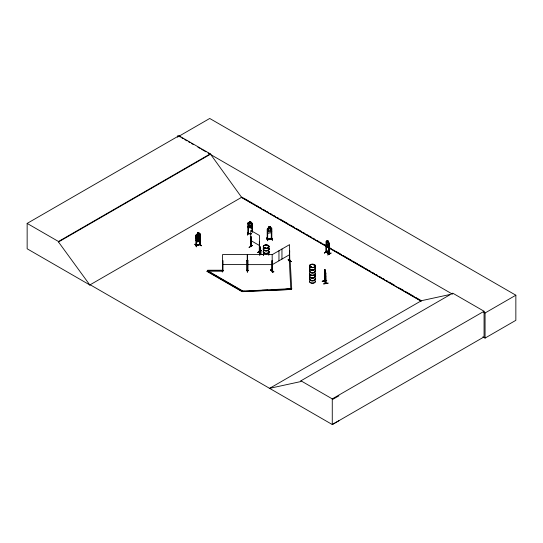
<?xml version="1.0" encoding="UTF-8"?>
<svg xmlns="http://www.w3.org/2000/svg" width="543" height="543" viewBox="0 0 543 543"><rect width="100%" height="100%" fill="white"/><g stroke="black" fill="none" stroke-linecap="round" stroke-linejoin="round"><path stroke-width="0.81" d="M324.605 275.097L325.583 277.093L325.766 276.102M252.38 245.545L249.142 247.269M247.9 223.058L248.334 222.603L251.837 222.854L252.366 223.329L252.352 232.479M248.361 227.551L251.843 227.87L252.366 226.648L251.809 227.829L248.314 227.619L247.907 226.322M249.352 222.705L249.359 221.442L250.859 221.551L250.805 227.795M248.307 223.709L247.873 223.77L248.307 223.709L248.334 233.85L247.859 233.341M247.54 235.092L248.131 232.241L247.54 234.881M247.866 233.843L247.913 233.354M248.273 233.857L247.886 233.829L251.205 233.972M248.26 233.375L251.185 233.802M251.959 223.981L252.373 224.015L251.959 223.981L251.938 231.61M264.936 247.662L265.065 247.723M267.787 245.945L267.848 245.843M311.193 266.973L310.61 266.749M311.356 266.993L310.562 267.007M313.942 265.093L314.268 265.194M314.024 264.909L313.983 265.12M325.861 282.991C325.427 285.496 322.963 275.763 325.936 283.595L325.651 273.319L325.922 273.523M325.63 282.971L324.639 281.064M325.63 283.337L325.82 282.978M273.652 271.921C271.799 269.179 267.305 269.152 273.672 271.887M273.815 271.778L270.509 269.946L273.835 271.819M329.214 246.556L328.848 247.622L329.214 246.603M196.566 235.845L196.091 237.135L196.518 235.784L199.885 235.126L200.326 236.266M199.77 238.52L200.245 237.223M200.313 237.25L199.824 238.581L196.464 239.259L196.023 238.119M271.778 231.461L271.269 232.757L267.801 233.205L267.332 232.004L267.835 233.157M195.107 244.262L196.675 246.8L194.93 244.302M195.12 244.099L196.675 246.8L195.086 244.269M266.694 238.126L267.747 240.753L266.735 237.943M271.724 238.458C270.258 239.11 266.375 238.296 267.672 239.456L267.679 229.302L267.271 229.356L267.258 239.497L271.717 238.92L271.765 228.114L270.299 227.897M267.224 239.409L271.724 238.825M222.494 269.369L222.311 272.07L222.535 269.403M247.499 271.9L247.303 269.376M329.099 253.812L325.99 252.217L326.2 251.769M326.424 242.259L326.302 252.393L326.153 251.769M327.103 240.44L328.108 241.017L328.644 242.972L328.644 245.28L328.108 245.959L327.103 245.382L326.574 244.085L326.574 241.778C327.008 240.8 326.099 241.581 328.854 242.64L329.248 254.063L329.146 253.676M271.731 270.346L272.62 270.353L271.704 270.455M272.572 260.681L272.247 270.916L272.62 270.719L272.464 260.613L271.751 260.688L271.799 270.848L271.765 270.468M289.724 260.844L289.568 244.635L272.172 254.681M200.292 244.336C199.233 244.431 200.666 244.072 200.218 244.75L200.292 233.904L199.79 233.571L196.464 234.243L196.023 234.807L196.03 240.434L197.523 240.556L197.523 241.791M199.804 244.71L199.804 234.657L200.245 234.671L199.851 234.746M259.398 247.384L259.853 247.846L259.839 246.542L259.663 255.02M259.411 247.425L260.721 249.889L260.742 254.545M324.422 270.373L324.585 281.355L324.449 271.052M267.271 239.035L267.76 239.171M271.704 238.567L271.228 238.893L271.676 238.465M271.704 238.934L271.676 228.786L271.276 228.841L271.324 238.981M222.549 270.326L223.051 270.794M247.194 270.312C246.468 271.419 247.486 269.783 246.739 270.523M272.213 270.36L272.138 270.848L272.498 270.638M268.812 226.825L270.299 226.662L268.812 226.825L268.819 228.087L267.332 228.691L267.36 239.497M272.165 270.821L271.704 270.733L272.165 270.706M272.606 270.373C271.9 277.229 272.634 263.538 272.477 272.084M272.559 270.753L272.62 270.353M289.684 260.497L289.358 260.674M289.568 260.416L289.29 260.925M289.663 260.878L289.568 250.737L289.243 260.979M324.734 281.294L324.721 273.767M248.334 222.603L247.852 223.044L247.913 233.85M247.846 233.721L248.26 233.741M197.476 240.603L197.476 241.839L198.901 241.547L198.833 240.257L199.552 239.701L198.833 234.243L197.503 234.515L196.79 240.257L197.503 240.529M264.244 247.533L265.018 247.533M310.61 267.108L311.282 267.007M326.377 241.173L326.004 241.438L326.262 252.359M246.8 270.679L247.255 270.692L247.208 254.538L222.596 254.538L222.582 270.672L223.017 270.665M247.513 270.366L248.022 270.557M247.56 270.36L248.022 270.821L247.513 270.726M199.838 244.316L195.969 245.103M289.358 261.04L289.684 250.805M288.197 259.758L291.299 261.522M289.568 260.783L289.602 260.762M250.995 236.551L251.009 246.603M249.054 247.425L252.312 245.517M259.262 251.545L259.391 241.404L259.513 255.047M257.891 252.475L261.129 250.425L257.877 252.312M257.877 252.522L261.217 250.656M90.219 284.783L89.867 284.994L27.15 248.782L27.15 223.411L178.946 135.77L210.284 153.859L241.621 197.326L421.042 300.917M178.946 135.77L178.946 136.239L209.727 118.469L515.85 295.209L515.85 320.322L485.069 338.092L482.87 336.816M27.15 223.411L58.488 241.499L210.284 153.859M338.913 420.744L332.268 424.531L90.179 284.763L89.819 284.966L58.488 241.968L210.284 154.327M89.819 284.966L241.974 197.123M244.187 291.075L241.859 291.523L207.059 271.432L207.691 270.747L223.071 270.747M207.059 271.432L207.691 271.066L223.071 271.066L223.071 270.231L207.691 270.231L207.691 271.066M272.172 264.726L289.568 254.681M207.059 271.113L241.859 291.204L291.557 288.611L291.625 289.439L242.565 291.672L242.49 290.838L207.691 270.747M328.834 242.633L329.214 243.284M326.004 244.75L326.329 246.169L328.854 247.547M328.915 253.886L329.031 243.766L329.357 254.002L326.099 252.115M329.323 243.936L328.915 243.827M324.409 253.092L327.673 250.995L324.409 252.882M328.882 253.595L326.343 252.128L329.248 253.696M330.959 252.909L327.673 254.972L331.115 253.187M269.247 388.557L421.402 300.707L449.434 294.611M269.599 388.347L300.937 381.532L300.937 380.806L452.733 293.166L484.071 311.254L484.071 336.891L332.268 424.531L332.268 398.895L484.071 311.254M452.733 293.892L452.38 294.102L208.098 153.065M483.616 312.137L485.069 312.978L515.85 295.209M332.268 399.628L338.913 395.84M247.866 233.476L251.205 233.714M249.407 222.752L248.653 223.112L248.653 225.42L249.407 226.458L250.805 226.56L251.558 225.623L251.558 223.316L250.805 222.854M264.774 247.676L264.339 247.791M200.211 244.737L195.982 245.579L199.756 244.452M197.482 232.838L197.503 234.108L196.79 234.664L196.79 236.965L197.503 237.814L197.503 240.115L198.209 238.879L199.383 239.775L198.494 238.547L199.349 236.877L198.188 238.336L196.953 237.386L197.903 238.655L197.068 240.271L198.833 239.843L198.833 237.535L199.552 236.409L199.552 234.101L198.833 233.836L198.867 232.519L197.435 232.811L197.455 234.074M197.503 232.866L198.833 232.601M196.037 245.579L195.928 235.445L196.322 235.363L196.349 245.531L196.322 240.386M196.376 235.452L195.928 235.445M196.552 240.719L199.838 240.054M198.901 240.311L200.326 239.578L200.313 233.931M197.503 241.764L198.901 241.547M199.566 243.366L201.27 245.87L199.532 243.21M199.743 243.359L201.053 245.707M260.708 254.796L260.28 247.377L260.219 252.346L259.581 250.153M259.35 250.703C258.997 251.457 260.816 255.794 260.674 253.214M260.586 254.572L260.742 250.357L260.864 254.769M324.85 269.484L325.501 272.403L325.277 275.281L324.646 273.088L324.897 269.477L324.897 270.713M325.291 270.319L325.338 271.548M325.739 272.83L325.583 272.097L325.766 283.595L325.766 272.81M324.409 273.638L324.544 275.125L325.583 277.093M322.23 281.308L326.716 280.459L322.237 281.294M326.71 280.602L322.298 281.24M323.662 283.806L328.074 283.046M323.669 283.982L328.081 283.208M271.486 237.515L272.498 240.135L271.493 237.535M247.927 270.468L247.527 270.468M247.54 270.713L247.975 270.821L247.975 260.681L247.56 260.681L247.975 260.681M200.177 244.621L195.942 245.219M288.048 259.812L291.333 261.685M199.872 244.798L199.804 239.687M264.746 247.907L264.271 247.737M326.289 252.006L325.99 251.85M326.289 252.373L326.424 244.771M250.106 290.81L256.024 290.539M261.95 290.267L267.869 290.003M273.794 289.731L279.713 289.46M285.632 289.195L291.557 288.611M242.49 290.838L242.565 291.353L291.625 289.439M291.706 288.937L290.159 260.219L289.263 260.24L290.81 288.951L291.706 288.618L290.81 288.951M289.263 260.552L290.159 260.219M246.787 260.647L247.208 260.735L246.787 260.647L246.739 270.787M247.269 272.07L247.486 269.233L247.52 272.043M272.464 272.077L272.213 270.563M222.596 264.584L247.208 264.584M247.56 264.624L272.165 264.624M207.691 270.543L223.071 270.543M249.407 223.166L250.805 223.261M249.407 225.474L250.805 225.569M248.008 270.713L247.975 270.36M247.574 270.835L247.56 254.579L272.165 254.579L272.247 270.916M271.249 237.359L272.247 240.169M311.064 266.667L310.786 266.946M326.2 252.135L326.133 244.601M272.606 270.706L272.464 260.613M178.946 136.239L180.405 137.08M181.864 137.922L183.324 138.764M184.776 139.605L186.962 140.868M188.421 141.709L189.88 142.551M191.34 143.393L193.525 144.655M197.896 147.18L200.082 148.443M201.541 149.284L205.912 151.802M328.868 242.612L328.176 242.212L328.176 240.977L327.069 240.379L327.103 241.676M243.44 197.964L248.565 200.924M250.031 201.772L252.23 203.041M253.69 203.883L255.156 204.731M256.622 205.573L258.821 206.842M260.287 207.691L261.746 208.539M263.212 209.381L265.412 210.65M266.878 211.499L268.337 212.34M270.536 213.609L272.002 214.458M273.468 215.299L274.928 216.148M277.127 217.417L278.593 218.259M280.059 219.107L288.116 223.757M290.308 225.026L294.706 227.565M296.166 228.406L301.297 231.366M302.756 232.214L304.956 233.483M306.422 234.325L307.888 235.173M309.354 236.022L311.546 237.284M313.012 238.133L314.478 238.981M316.671 240.244L318.137 241.092M319.603 241.94L321.802 243.21M323.268 244.051L324.728 244.9M326.927 246.169L328.393 247.011M329.859 247.859L331.318 248.701M333.517 249.97L334.983 250.818M336.45 251.66L341.574 254.619M343.04 255.468L351.097 260.117M352.556 260.966L357.688 263.925M359.147 264.767L364.278 267.733M365.738 268.575L367.937 269.844M369.403 270.692L370.869 271.534M372.335 272.382L374.527 273.652M375.994 274.493L377.46 275.342M379.652 276.611L381.118 277.453M382.584 278.301L384.05 279.143M386.249 280.412L387.709 281.26M389.175 282.102L394.299 285.068M399.431 288.028L403.822 290.559M405.288 291.408L414.078 296.478M415.538 297.326L420.669 300.286M241.14 197.258L325.637 246.04M327.843 247.316L421.151 301.189M327.504 251.083L324.388 252.882M250.73 240.474L259.432 245.497M208.417 271.48L242.49 291.157M300.937 380.806L332.268 398.895M196.077 240.406L196.566 240.746M324.938 269.898L325.203 270.4M324.938 270.312L325.203 270.814M324.551 270.149L325.624 272.118M259.792 246.549L260.267 247.391M259.805 246.617L260.145 247.879L259.88 247.377M271.676 228.786L271.276 228.841M271.242 227.748L267.801 228.189M267.679 229.302L267.271 229.356M266.708 237.963L267.747 240.753M196.071 238.099L196.505 239.212M247.859 226.322L248.314 227.619M222.603 260.735L223.017 260.64L222.969 270.808M485.069 312.978L485.069 338.092M329.031 243.766L328.936 253.907M327.144 240.42L327.144 241.655M281.953 249.033L281.953 259.079M278.959 250.757L278.959 260.803M270.285 226.635L270.251 227.945L270.984 228.264L270.984 230.565L270.251 231.651L268.866 231.827L268.133 230.938L268.133 228.63L268.866 228.121L268.86 226.859M267.394 228.732L267.394 232.017M259.391 254.816L259.432 235.452L250.73 230.429L250.717 246.603M252.312 223.343L252.305 226.669M250.88 236.612L250.825 246.671L250.846 236.463M249.413 221.49L249.407 227.693M199.804 234.657L199.804 236.334M198.819 232.574L198.819 233.809M177.717 135.675L177.717 137.338M58.488 241.499L58.488 241.968M315.266 270.774A2.919 1.683 0 0 1 312.069 272.885A2.919 1.683 0 0 1 309.924 270.366M315.218 273.102A2.864 1.656 0 0 1 312.449 275.186A2.864 1.656 0 0 1 309.68 273.102M315.266 268.004A2.919 1.683 0 0 1 312.069 270.109A2.919 1.683 0 0 1 309.924 267.597M310.386 267.251A2.919 1.683 0 0 1 311.696 266.81M315.232 268.167A2.878 1.663 0 0 1 312.449 270.265A2.878 1.663 0 0 1 309.666 268.167M310.413 267.428A2.878 1.663 0 0 1 311.702 266.993M315.266 270.631A2.919 1.683 0 0 1 312.069 272.742A2.919 1.683 0 0 1 309.924 270.224M315.266 267.862A2.919 1.683 0 0 1 312.069 269.966A2.919 1.683 0 0 1 309.924 267.455M310.386 267.108A2.919 1.683 0 0 1 311.696 266.667M315.225 267.706A2.871 1.656 0 0 1 312.449 269.796A2.871 1.656 0 0 1 309.673 267.706M310.42 266.966A2.871 1.656 0 0 1 311.709 266.532M315.225 270.943A2.871 1.656 0 0 1 312.449 273.027A2.871 1.656 0 0 1 309.673 270.943M315.225 270.482A2.871 1.656 0 0 1 312.449 272.566A2.871 1.656 0 0 1 309.673 270.482M315.232 273.292A2.878 1.663 0 0 1 312.449 275.382A2.878 1.663 0 0 1 309.666 273.292M315.266 278.674A2.919 1.683 0 0 1 312.069 280.785A2.919 1.683 0 0 1 309.924 278.267M315.225 273.516A2.871 1.656 0 0 1 312.449 275.606A2.871 1.656 0 0 1 309.673 273.516M315.218 281.002A2.864 1.656 0 0 1 312.449 283.086A2.864 1.656 0 0 1 309.68 281.002M315.232 273.373A2.885 1.663 0 0 1 312.449 275.471A2.885 1.663 0 0 1 309.666 273.373M315.266 275.905A2.919 1.683 0 0 1 312.069 278.009A2.919 1.683 0 0 1 309.924 275.498M315.266 278.532A2.919 1.683 0 0 1 312.069 280.643A2.919 1.683 0 0 1 309.924 278.125M315.266 275.763A2.919 1.683 0 0 1 312.069 277.867A2.919 1.683 0 0 1 309.924 275.355M315.232 276.068A2.878 1.663 0 0 1 312.449 278.165A2.878 1.663 0 0 1 309.666 276.068M315.225 275.606A2.871 1.656 0 0 1 312.449 277.697A2.871 1.656 0 0 1 309.673 275.606M315.225 278.844A2.871 1.656 0 0 1 312.449 280.928A2.871 1.656 0 0 1 309.673 278.844M315.225 278.383A2.871 1.656 0 0 1 312.449 280.466A2.871 1.656 0 0 1 309.673 278.383M315.232 281.159A2.878 1.663 0 0 1 312.449 283.249A2.878 1.663 0 0 1 309.666 281.159M268.683 251.104A2.919 1.683 0 0 1 266.158 253.629A2.919 1.683 0 0 1 263.633 251.104M268.642 251.273A2.871 1.656 0 0 1 266.158 253.764A2.871 1.656 0 0 1 263.667 251.273M268.636 253.445A2.858 1.649 0 0 1 268.636 255.095M263.681 255.095A2.858 1.649 0 0 1 263.681 253.445M268.649 253.588A2.878 1.663 0 0 1 268.934 254.85M263.375 254.85A2.878 1.663 0 0 1 263.667 253.588M268.683 248.327A2.919 1.683 0 0 1 266.158 250.852A2.919 1.683 0 0 1 263.633 248.327M268.642 250.812A2.871 1.656 0 0 1 266.158 253.296A2.871 1.656 0 0 1 263.667 250.812M268.642 248.504A2.871 1.656 0 0 1 266.158 250.988A2.871 1.656 0 0 1 263.667 248.504M268.683 250.961A2.919 1.683 0 0 1 266.158 253.486A2.919 1.683 0 0 1 263.633 250.961M268.683 248.185A2.919 1.683 0 0 1 266.158 250.71A2.919 1.683 0 0 1 263.633 248.185M268.649 248.036A2.878 1.663 0 0 1 266.158 250.527A2.878 1.663 0 0 1 263.667 248.036M263.382 255.108A2.871 1.656 0 0 1 263.667 253.852M268.642 253.852A2.871 1.656 0 0 1 268.934 254.253M263.375 254.972A2.885 1.663 0 0 1 263.66 253.71M268.656 253.71A2.885 1.663 0 0 1 269.043 254.545M198.595 232.852L197.74 233.028L197.74 233.436L198.595 233.266L198.595 232.852M198.833 236.544L197.503 236.816L198.833 236.551M198.833 237.535L197.503 237.807L198.833 237.542M198.595 240.922L197.74 241.092L197.74 241.506L198.595 241.336L198.595 240.922M270 226.947L269.118 227.062L269.118 227.469L270 227.361L270 226.947M270.251 228.359L268.866 228.535L268.866 230.843L270.251 230.666L270.251 228.359M250.554 221.802L249.651 221.741L249.651 222.155L250.554 222.216L250.554 221.802M327.924 241.119L327.286 240.746L327.924 241.533L327.924 241.119M328.108 242.66L327.103 242.083L327.103 244.391L328.108 244.968L328.108 242.66M325.277 271.982L324.863 271.201L325.277 274.29L325.277 271.982M260.219 249.047L259.805 248.266L260.219 251.355L260.219 249.047M311.01 267.258A2.878 1.663 0 0 0 315.327 265.819A2.878 1.663 0 0 0 311.01 264.38A2.878 1.663 0 0 0 311.01 267.258M311.017 267.475A2.864 1.656 0 0 0 315.313 266.043A2.864 1.656 0 0 0 311.017 264.611A2.864 1.656 0 0 0 311.017 267.475M310.413 267.081A2.885 1.663 0 0 0 315.232 266.335A2.885 1.663 0 0 0 311.702 264.298A2.885 1.663 0 0 0 310.413 267.081M264.719 247.995A2.878 1.663 0 0 0 269.036 246.556A2.878 1.663 0 0 0 264.719 245.117A2.878 1.663 0 0 0 264.719 247.995M264.726 248.219A2.864 1.656 0 0 0 269.023 246.787A2.864 1.656 0 0 0 264.726 245.355A2.864 1.656 0 0 0 264.726 248.219M264.712 248.076A2.885 1.663 0 0 0 269.043 246.631A2.885 1.663 0 0 0 264.712 245.192A2.885 1.663 0 0 0 264.712 248.076"/></g></svg>
